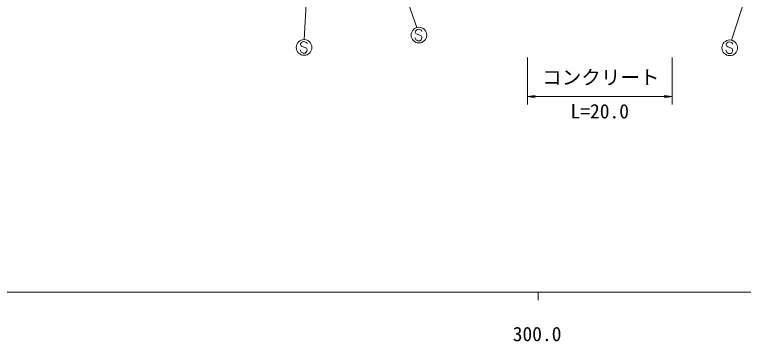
# Model space of a CAD drawing. Units: millimetres at full size, sheet at 1:1000; details may follow other scales. Extents: x 40000 to 680000, y 20000 to 380000.
# Drawn here: x 300978 to 394248, y 198715 to 240489 of the extents above; entities that cross this region are included whole.
import ezdxf
from ezdxf.enums import TextEntityAlignment as Align

# ---------------------------------------------------------------- set-up
doc = ezdxf.new("R2010")
doc.units = ezdxf.units.MM
doc.header["$LTSCALE"] = 1000
for name, color, linetype, lineweight in [('M-STR-HTXT', 7, 'Continuous', 13), ('M-STR-STRC', 7, 'Continuous', 13), ('M-TTL-BAND', 7, 'Continuous', 13), ('M-WORK', 1, 'Continuous', 13)]:
    doc.layers.add(name, color=color, linetype=linetype, lineweight=lineweight)
doc.styles.add('ＭＳ ゴシック', font='')
doc.styles.get('ＭＳ ゴシック').set_extended_font_data('MS Gothic')

# ---------------------------------------------------------------- blocks, each defined once
blk = doc.blocks.new('open_arrow')
at = {"color": 0, "linetype": 'Continuous', "lineweight": -2}
blk.add_lwpolyline([(7.5, 1.25), (0, 0), (7.5, -1.25)], dxfattribs=at)

msp = doc.modelspace()

# ---------------------------------------------------------------- linework, layer by layer
at = {"layer": 'M-STR-HTXT'}
for p, q in [((366607, 235000), (366607, 229000)), ((385121, 235000), (385121, 229000)), ((366607, 230000), (385121, 230000))]:
    msp.add_line(p, q, dxfattribs=at)
at = {"layer": 'M-STR-STRC'}
for p, q in [((338047, 237286), (339793, 271692)), ((340635, 271965), (352467, 238831)), ((398151, 254023), (392740, 237212)), ((352263, 238350), (352247, 238237)), ((352247, 238237), (352332, 238054)), ((352391, 238489), (352263, 238350)), ((352332, 238054), (352483, 237981)), ((352522, 238582), (352391, 238489)), ((352483, 237981), (353015, 237793)), ((352688, 238615), (352522, 238582)), ((352804, 238599), (352688, 238615)), ((352948, 238526), (352804, 238599)), ((353058, 238452), (352948, 238526)), ((353092, 238340), (353058, 238452)), ((337701, 236911), (337573, 236773)), ((337832, 237004), (337701, 236911)), ((337998, 237038), (337832, 237004)), ((338114, 237022), (337998, 237038)), ((338258, 236949), (338114, 237022)), ((338368, 236875), (338258, 236949)), ((352249, 237462), (352210, 237572)), ((352333, 237284), (352249, 237462)), ((352436, 237211), (352333, 237284)), ((352582, 237136), (352436, 237211)), ((352703, 237119), (352582, 237136)), ((352870, 237147), (352703, 237119)), ((352995, 237243), (352870, 237147)), ((353066, 237392), (352995, 237243)), ((353015, 237793), (353096, 237620)), ((353096, 237620), (353066, 237392)), ((392297, 236960), (392166, 236867)), ((392463, 236994), (392297, 236960)), ((392579, 236978), (392463, 236994)), ((392723, 236905), (392579, 236978)), ((337559, 235884), (337520, 235994)), ((337573, 236773), (337557, 236659)), ((337557, 236659), (337642, 236477)), ((337642, 236477), (337793, 236403)), ((337793, 236403), (338326, 236215)), ((338326, 236215), (338406, 236042)), ((338403, 236763), (338368, 236875)), ((338406, 236042), (338376, 235815)), ((392037, 236729), (392022, 236615)), ((392022, 236615), (392107, 236433)), ((392166, 236867), (392037, 236729)), ((392107, 236433), (392258, 236359)), ((392258, 236359), (392790, 236171)), ((392833, 236831), (392723, 236905)), ((392790, 236171), (392871, 235998)), ((392867, 236719), (392833, 236831)), ((392871, 235998), (392841, 235771)), ((337643, 235707), (337559, 235884)), ((337746, 235633), (337643, 235707)), ((337893, 235558), (337746, 235633)), ((338013, 235541), (337893, 235558)), ((338180, 235570), (338013, 235541)), ((338305, 235666), (338180, 235570)), ((338376, 235815), (338305, 235666)), ((392024, 235840), (391985, 235950)), ((392108, 235663), (392024, 235840)), ((392211, 235589), (392108, 235663)), ((392357, 235514), (392211, 235589)), ((392478, 235497), (392357, 235514)), ((392645, 235526), (392478, 235497)), ((392770, 235622), (392645, 235526)), ((392841, 235771), (392770, 235622))]:
    msp.add_line(p, q, dxfattribs=at)
for centre in [(352720, 237864), (338030, 236286), (392495, 236242)]:
    msp.add_circle(centre, 1000, dxfattribs=at)
at = {"layer": 'M-TTL-BAND'}
for p, q in [((40000, 205000), (579000, 205000)), ((368000, 205000), (368000, 204000))]:
    msp.add_line(p, q, dxfattribs=at)
at = {"layer": 'M-WORK'}
msp.add_open_spline([(382165, 274924), (382673, 272794), (382799, 272195), (383332, 270483), (383715, 269254), (384012, 268592), (384396, 267363), (384869, 265850), (385122, 264997), (385490, 263454), (385878, 261829), (385919, 260880), (386303, 259253), (386554, 258193), (386653, 257581), (387043, 256564), (387476, 255438), (387778, 254828), (388357, 253770), (388894, 252789), (389202, 252237), (389858, 251331), (390629, 250266), (391179, 249762), (392037, 248767), (393011, 247637), (393608, 247047), (394549, 245890), (395257, 245019), (395690, 244552), (396279, 243596), (396832, 242700), (397024, 242133), (397488, 241188), (398027, 240091), (398358, 239489), (398833, 238363), (399111, 237706), (399204, 237313), (399479, 236654), (399651, 236242), (399712, 235986), (399969, 235622), (400211, 235281), (400384, 235091), (400751, 234892), (401177, 234661), (401466, 234589), (401950, 234579), (402431, 234570), (402722, 234581), (403170, 234757), (403898, 235043), (404181, 235446), (404775, 235955), (405535, 236608), (405854, 237086), (406558, 237800), (407313, 238568), (407716, 239019), (408507, 239750), (409381, 240558), (409885, 241000), (410842, 241710), (411483, 242185), (411875, 242407), (412572, 242794), (413534, 243327), (414097, 243583), (415105, 244024), (416600, 244677), (417451, 245016), (418983, 245577), (420648, 246186), (421607, 246452), (423278, 247047), (425369, 247791), (426577, 248118), (428615, 248996), (429418, 249342), (429888, 249514), (430616, 249997), (431188, 250376), (431464, 250668), (431888, 251206), (432358, 251802), (432570, 252189), (432847, 252895), (433243, 253902), (433218, 254544), (433368, 255615), (433577, 257101), (433491, 257953), (433567, 259451), (433714, 262352), (434018, 263975), (433937, 266879), (433885, 268702), (433853, 269354), (433624, 271538)], degree=3, knots=[0, 0, 0, 0, 1, 1, 1, 2, 2, 2, 3, 3, 3, 4, 4, 4, 5, 5, 5, 6, 6, 6, 7, 7, 7, 8, 8, 8, 9, 9, 9, 10, 10, 10, 11, 11, 11, 12, 12, 12, 13, 13, 13, 14, 14, 14, 15, 15, 15, 16, 16, 16, 17, 17, 17, 18, 18, 18, 19, 19, 19, 20, 20, 20, 21, 21, 21, 22, 22, 22, 23, 23, 23, 24, 24, 24, 25, 25, 25, 26, 26, 26, 27, 27, 27, 28, 28, 28, 29, 29, 29, 30, 30, 30, 31, 31, 31, 32, 32, 32, 33, 33, 33, 33], dxfattribs=at)

# ---------------------------------------------------------------- block references
at = {"layer": 'M-STR-HTXT', "xscale": 133, "yscale": 133}
msp.add_blockref('open_arrow', (366607, 230000), dxfattribs=at)
at = {"layer": 'M-STR-HTXT', "xscale": 133, "yscale": 133, "rotation": 180}
msp.add_blockref('open_arrow', (385121, 230000), dxfattribs=at)

# ---------------------------------------------------------------- texts
at = {"layer": 'M-STR-HTXT', "style": 'ＭＳ ゴシック'}
msp.add_text('コンクリート', height=1833, dxfattribs=at).set_placement((368500, 231000), align=Align.BOTTOM_LEFT)
msp.add_text('L=20.0', height=1833, dxfattribs=at).set_placement((375864, 226669), align=Align.BOTTOM_CENTER)
at = {"layer": 'M-TTL-BAND', "style": 'ＭＳ ゴシック'}
msp.add_text('300.0', height=1833, dxfattribs=at).set_placement((367844, 198195), align=Align.BOTTOM_CENTER)

doc.saveas('drawing.dxf')
